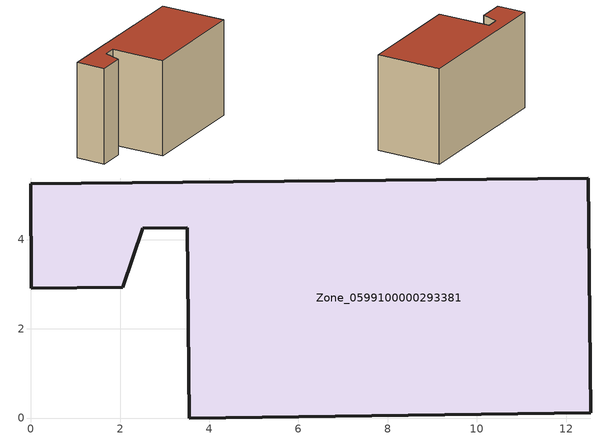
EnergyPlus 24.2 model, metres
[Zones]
Zone_0599100000293381
 floor ground (C_G): 2.06,2.93 0.01,2.91 0,5.25 12.5,5.38 12.55,0.12 3.55,0 3.51,4.26 2.51,4.25 z0
 wall outside (C_F): 0.01,2.91 2.06,2.93 2.51,4.25 3.51,4.26 3.55,0 12.55,0.12 12.5,5.38 0,5.25 0.01,2.91 z0:7.65
 roof outside (C_R): 12.55,0.12 12.5,5.38 0,5.25 0.01,2.91 2.06,2.93 2.51,4.25 3.51,4.26 3.55,0 z7.65
[BUILDING]
Pand.0599100000293381: North Axis=0; Terrain=City; Loads Convergence Tolerance Value=0.04; Temperature Convergence Tolerance Value=0.4; Solar Distribution=FullExterior; Maximum Number of Warmup Days=25; Minimum Number of Warmup Days=1
[Site:Location]
Rotterdam.The.Hague.AP_ZH_NLD Design_Conditions: Latitude=51.96; Longitude=4.45; Time Zone=1; Elevation=-4.5
[SITE:GROUNDTEMPERATURE:BUILDINGSURFACE]
18, 18, 18, 18, 18, 18, 18, 18, 18, 18, 18, 18
[MATERIAL] Thermal Absorptance=0.9; Solar Absorptance=0.7; Visible Absorptance=0.7
Name | Roughness | Thickness | Conductivity | Density | Specific Heat
G.TI.1975-1991 | MediumSmooth | 0.15 | 0.288461 | 540 | 1210
F.TI.1975-1991 | Rough | 0.3 | 0.230769 | 1920 | 840
R.TI.1975-1991 | MediumRough | 0.2 | 0.153846 | 1500 | 1000
[CONSTRUCTION]
C_G: G.TI.1975-1991
C_F: F.TI.1975-1991
C_R: R.TI.1975-1991
[ZONE]
Zone_0599100000293381: Type=1; Multiplier=1; Ceiling Height=Autocalculate; Volume=Autocalculate; Floor Area=autocalculate; Part of Total Floor Area=Yes
[ZONEINFILTRATION:DESIGNFLOWRATE]
Infil_Zone_0599100000293381: Zone or ZoneList or Space or SpaceList=Zone_0599100000293381; Schedule=AlwaysOn; Design Flow Rate Calculation Method=Flow/Area; Flow Rate per Floor Area=0.003; Constant Term Coefficient=1; Temperature Term Coefficient=0; Velocity Term Coefficient=0; Velocity Squared Term Coefficient=0
[HVACTEMPLATE:ZONE:IDEALLOADSAIRSYSTEM]
Zone_0599100000293381: Maximum Heating Supply Air Temperature=50; Minimum Cooling Supply Air Temperature=13; Maximum Heating Supply Air Humidity Ratio=0.0156; Minimum Cooling Supply Air Humidity Ratio=0.0077; Heating Limit=NoLimit; Cooling Limit=NoLimit; Dehumidification Control Type=ConstantSensibleHeatRatio; Cooling Sensible Heat Ratio=0.7; Dehumidification Setpoint=60; Humidification Control Type=None; Humidification Setpoint=30; Outdoor Air Method=None; Outdoor Air Flow Rate per Person=0.00944; Outdoor Air Flow Rate per Zone Floor Area=0; Outdoor Air Flow Rate per Zone=0; Demand Controlled Ventilation Type=None; Outdoor Air Economizer Type=NoEconomizer; Heat Recovery Type=None; Sensible Heat Recovery Effectiveness=0.7; Latent Heat Recovery Effectiveness=0.65
[ZONECONTROL:THERMOSTAT]
ThermostatControl_Zone_0599100000293381: Zone or ZoneList=Zone_0599100000293381; Control Type Schedule=DualSetpointControlType; Control 1=Thermostat_Zone_0599100000293381; Temperature Difference Between Cutout And Setpoint=0
[THERMOSTATSETPOINT:DUALSETPOINT]
Thermostat_Zone_0599100000293381: Heating Setpoint Temperature Schedule=HeatingSetpoint_Zone_0599100000293381; Cooling Setpoint Temperature Schedule=CoolingSetpoint_Zone_0599100000293381
[SCHEDULE:COMPACT]
HeatingSetpoint_Zone_0599100000293381: Through: 12/31, For: AllDays, Until: 24:00, 21
CoolingSetpoint_Zone_0599100000293381: Through: 12/31, For: AllDays, Until: 24:00, 24
DualSetpointControlType: Through: 12/31, For: AllDays, Until: 24:00, 4
AlwaysOn: Through: 12/31, For: AllDays, Until: 24:00, 1
